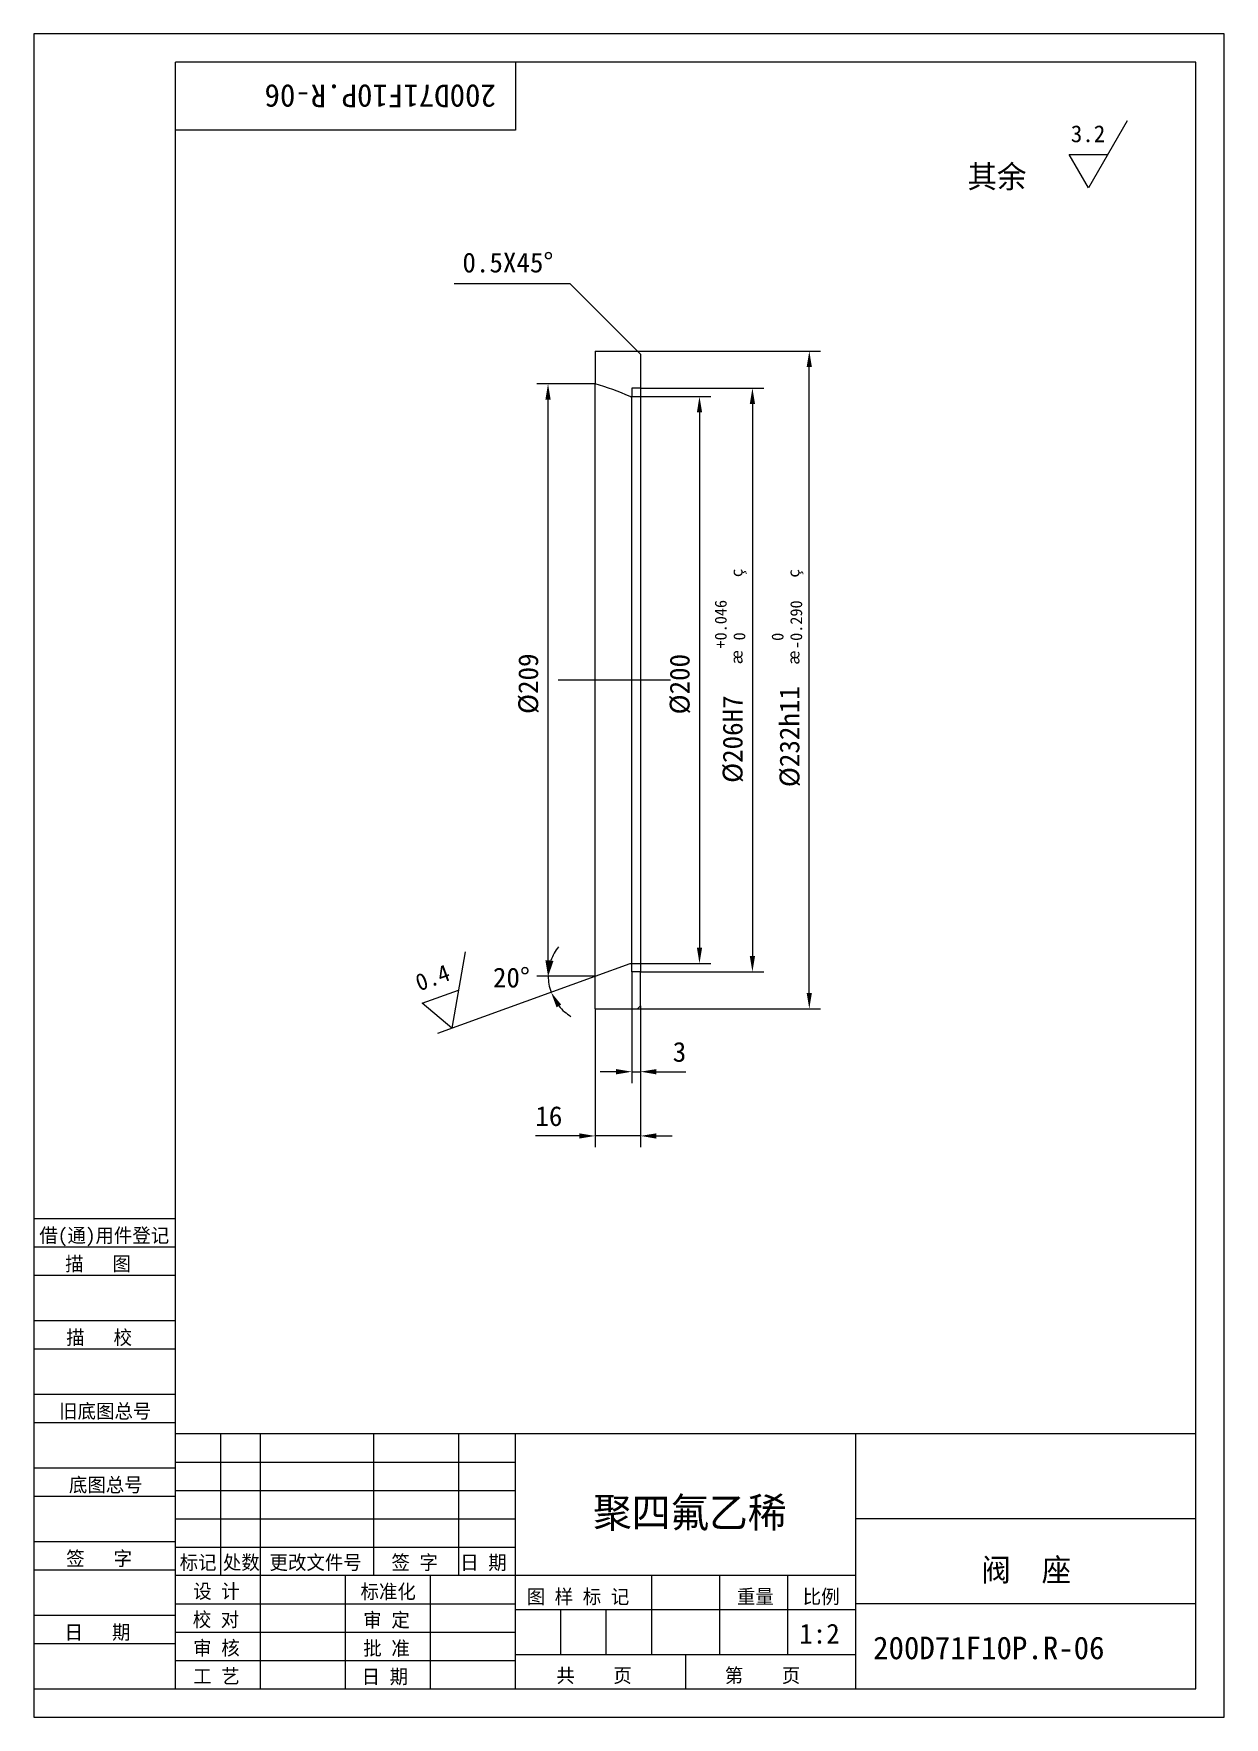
# Model space of a CAD drawing. Header units: metres. Extents: x 0 to 210, y 0 to 297.
import ezdxf

# ---------------------------------------------------------------- set-up
doc = ezdxf.new("R2010")
doc.units = ezdxf.units.M
for name, color, linetype in [('C', 6, 'Continuous'), ('D', 1, 'Continuous'), ('FL', 5, 'Continuous'), ('T', 7, 'Continuous'), ('TL', 4, 'Continuous')]:
    doc.layers.add(name, color=color, linetype=linetype)

# ---------------------------------------------------------------- blocks, each defined once
blk = doc.blocks.new('TUKUN4')
at = {"layer": 'FL'}
for p, q in [((0, 297), (0, 0)), ((210, 297), (0, 297)), ((210, 0), (210, 297)), ((0, 78), (25, 78)), ((0, 70), (25, 70)), ((0, 65), (25, 65)), ((0, 57), (25, 57)), ((0, 52), (25, 52)), ((33, 25), (33, 50)), ((40, 5), (40, 50)), ((60, 25), (60, 50)), ((75, 25), (75, 50)), ((25, 45), (85, 45)), ((0, 44), (25, 44)), ((0, 39), (25, 39)), ((25, 40), (85, 40)), ((25, 35), (85, 35)), ((0, 31), (25, 31)), ((25, 30), (85, 30)), ((0, 26), (25, 26)), ((70, 5), (70, 25)), ((0, 18), (25, 18)), ((25, 20), (85, 20)), ((25, 15), (85, 15)), ((0, 13), (25, 13)), ((25, 10), (85, 10)), ((0, 0), (210, 0))]:
    blk.add_line(p, q, dxfattribs=at)
at = {"layer": 'TL'}
for p, q in [((25, 5), (25, 292)), ((205, 292), (25, 292)), ((85, 292), (85, 280)), ((205, 5), (205, 292)), ((85, 280), (25, 280)), ((0, 88), (25, 88)), ((0, 83), (25, 83)), ((205, 50), (25, 50)), ((85, 5), (85, 50)), ((145, 5), (145, 50)), ((205, 35), (145, 35)), ((145, 25), (25, 25)), ((55, 5), (55, 25)), ((109, 11), (109, 25)), ((121, 11), (121, 25)), ((133, 11), (133, 25)), ((85, 19), (145, 19)), ((93, 11), (93, 19)), ((101, 11), (101, 19)), ((205, 20), (145, 20)), ((145, 11), (85, 11)), ((115, 5), (115, 11)), ((0, 5), (205, 5))]:
    blk.add_line(p, q, dxfattribs=at)
at = {"layer": 'T'}
for s, p in [('借(通)用件登记', (1, 83.76)), ('描   图', (5.56, 78.76)), ('描   校', (5.74, 65.76)), ('旧底图总号', (4.49, 52.76)), ('底图总号', (6.22, 39.76)), ('签   字', (5.74, 26.76)), ('标记', (25.75, 26.07)), ('处数', (33.38, 26.07)), ('更改文件号', (41.61, 26.07)), ('签 字', (63.1, 26.07)), ('日 期', (75.23, 26.07)), ('设 计', (28.14, 20.99)), ('标准化', (57.65, 20.93)), ('图 样 标 记', (86.95, 20.04)), ('重量', (124.03, 20.04)), ('比例', (135.64, 20.04)), ('校 对', (28.05, 15.99)), ('审 定', (58.13, 15.93)), ('日   期', (5.45, 13.76)), ('审 核', (28.14, 10.99)), ('批 准', (58.13, 10.93)), ('共    页', (92.18, 6.13)), ('第    页', (121.9, 6.13)), ('工 艺', (28.14, 5.99)), ('日 期', (57.84, 5.93))]:
    blk.add_text(s, height=2.5, dxfattribs=at).set_placement(p)

msp = doc.modelspace()

# ---------------------------------------------------------------- linework, layer by layer
at = {"layer": 'C'}
msp.add_line((92.52, 182.99), (112.32, 182.99), dxfattribs=at)
at = {"layer": 'D'}
for p, q in [((192.87, 281.62), (186.04, 269.79)), ((186.04, 269.79), (182.62, 275.71)), ((182.62, 275.71), (189.45, 275.71)), ((94.62, 252.88), (74.15, 252.88)), ((106.52, 240.99), (94.62, 252.88)), ((106.52, 240.99), (138.8, 240.99)), ((136.8, 127.79), (136.8, 238.19)), ((99.02, 235.24), (88.72, 235.24)), ((90.72, 133.54), (90.72, 232.44)), ((105.5, 232.99), (119.43, 232.99)), ((107.02, 234.49), (128.77, 234.49)), ((126.77, 231.69), (126.77, 134.29)), ((117.43, 230.19), (117.43, 135.79)), ((76.13, 135.01), (73.76, 121.56)), ((71.29, 120.66), (99.02, 130.74)), ((99.02, 130.74), (88.72, 130.74)), ((105.5, 132.99), (119.43, 132.99)), ((105.52, 131.49), (105.52, 111.89)), ((107.02, 131.49), (128.77, 131.49)), ((68.53, 125.95), (74.94, 128.28)), ((73.76, 121.56), (68.53, 125.95)), ((99.02, 124.99), (99.02, 100.56)), ((106.52, 124.99), (138.8, 124.99)), ((107.02, 125.49), (107.02, 111.89)), ((102.72, 113.89), (99.92, 113.89)), ((105.52, 113.89), (107.02, 113.89)), ((109.82, 113.89), (112.62, 113.89)), ((112.62, 113.89), (115.04, 113.89)), ((107.02, 111.89), (107.02, 100.56)), ((93.42, 102.56), (88.49, 102.56)), ((96.22, 102.56), (93.42, 102.56)), ((107.02, 102.56), (99.02, 102.56)), ((109.82, 102.56), (112.62, 102.56))]:
    msp.add_line(p, q, dxfattribs=at)
for start, end in [(141.02, 160.51), (180, 199.98), (219.47, 238.96)]:
    msp.add_arc((99.02, 130.74), 8.27, start, end, dxfattribs=at)
for points in [[(136.33, 238.19), (137.26, 238.19), (136.8, 240.99)], [(90.25, 232.44), (91.18, 232.44), (90.72, 235.24)], [(116.97, 230.19), (117.9, 230.19), (117.43, 232.99)], [(126.3, 231.69), (127.23, 231.69), (126.77, 234.49)], [(116.97, 135.79), (117.9, 135.79), (117.43, 132.99)], [(126.3, 134.29), (127.23, 134.29), (126.77, 131.49)], [(90.25, 133.54), (91.18, 133.54), (90.72, 130.74)], [(91.68, 133.42), (90.76, 133.58), (90.74, 130.74)], [(92.22, 125.25), (93.04, 125.72), (91.24, 127.92)], [(136.33, 127.79), (137.26, 127.79), (136.8, 124.99)], [(102.72, 114.35), (102.72, 113.42), (105.52, 113.89)], [(109.82, 114.35), (109.82, 113.42), (107.02, 113.89)], [(96.22, 103.02), (96.22, 102.09), (99.02, 102.56)], [(109.82, 103.02), (109.82, 102.09), (107.02, 102.56)]]:
    msp.add_solid(points, dxfattribs=at)
at = {"layer": 'TL'}
for p, q in [((99.02, 240.99), (106.52, 240.99)), ((99.02, 240.99), (99.02, 235.24)), ((106.52, 240.99), (107.02, 240.49)), ((107.02, 240.49), (107.02, 234.49)), ((99.02, 130.74), (99.02, 235.24)), ((105.2, 232.99), (105.52, 232.99)), ((105.5, 132.99), (105.5, 232.99)), ((107.02, 234.49), (105.52, 234.49)), ((105.52, 234.49), (105.52, 232.99)), ((107.02, 234.49), (107.02, 131.49)), ((99.02, 130.74), (105.2, 132.99)), ((99.02, 124.99), (99.02, 130.74)), ((105.2, 132.99), (105.52, 132.99)), ((105.52, 131.49), (105.52, 132.99)), ((107.02, 131.49), (105.52, 131.49)), ((107.02, 125.49), (107.02, 131.49)), ((99.02, 124.99), (106.52, 124.99)), ((107.02, 125.49), (106.52, 124.99))]:
    msp.add_line(p, q, dxfattribs=at)
msp.add_arc((83.52, 182.99), 54.5, 66.55, 73.48, dxfattribs=at)

# ---------------------------------------------------------------- block references
at = {"layer": 'D'}
msp.add_blockref('TUKUN4', (0, 0), dxfattribs=at)

# ---------------------------------------------------------------- texts
for s, height, rotation, p in [('200D71F10P.R-06', 4, 180, (81.53, 288.01)), ('%%231', 2.1, 90, (125.02, 201.14)), ('%%231', 2.1, 90, (135.05, 201.06)), ('+0.046', 2.1, 90, (122.22, 188.54)), ('-0.290', 2.1, 90, (135.54, 188.46)), (' 0', 2.1, 90, (125.51, 188.54)), (' 0', 2.1, 90, (132.25, 188.46)), ('%%C209', 3.5, 90, (88.97, 176.99)), ('%%C200', 3.5, 90, (115.68, 176.91)), ('%%230', 2.1, 90, (125.02, 185.74)), ('%%230', 2.1, 90, (135.05, 185.66)), ('%%C232h11', 3.5, 90, (135.05, 164.08)), ('%%C206H7', 3.5, 90, (125.02, 164.83)), ('0.4', 2.98, 20, (68, 128.05))]:
    msp.add_text(s, height=height, rotation=rotation, dxfattribs=at).set_placement(p)
for s, height, p in [('3.2', 2.98, (182.92, 277.86)), ('其余', 4, (164.7, 269.79)), ('0.5X45%%d', 3.5, (75.62, 254.88)), ('20%%D', 3.5, (81, 128.75)), ('3', 3.5, (112.71, 115.64)), ('16', 3.5, (88.49, 104.31)), ('聚四氟乙稀', 5.25, (98.65, 33.51)), ('阀  座', 4, (167.14, 24.01)), ('1:2', 3.5, (135.03, 13.01)), ('200D71F10P.R-06', 4, (148.05, 10.25))]:
    msp.add_text(s, height=height, dxfattribs=at).set_placement(p)

doc.saveas('drawing.dxf')
